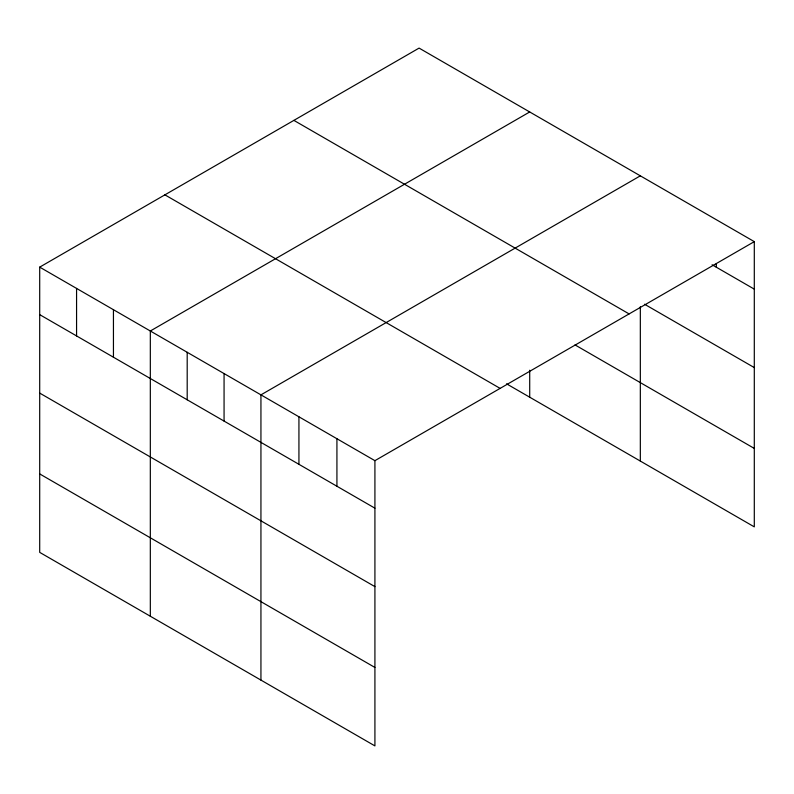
<?xml version="1.0" encoding="UTF-8"?>
<svg xmlns="http://www.w3.org/2000/svg" width="794" height="794" viewBox="0 0 794 794"><rect width="100%" height="100%" fill="white"/><g stroke="black" fill="none" stroke-linecap="round" stroke-linejoin="round"><path stroke-width="1.19" d="M39.7 267.131L374.917 460.669L374.917 745.903L39.7 552.366L39.7 267.131L419.083 48.097L754.3 241.634L754.3 526.869L506.532 383.82M529.707 111.964L150.324 330.999L150.324 616.233M640.331 175.831L260.938 394.866L260.938 680.101M374.917 460.669L754.3 241.634M712.089 264.769L754.3 289.145M644.549 304.231L754.3 367.592M293.889 120.38L629.106 313.918M575.005 344.904L754.3 448.421M164.894 194.848L500.111 388.385M39.7 314.642L374.917 508.18M39.7 393.09L374.917 586.627M39.7 473.919L374.917 667.456M716.307 263.558L716.307 267.211M640.331 306.692L640.331 461.066M529.707 370.232L529.707 397.199M336.924 438.735L336.924 486.246M298.931 416.8L298.931 464.311M224.067 373.577L224.067 421.088M187.195 352.288L187.195 399.799M113.443 309.71L113.443 357.221M76.571 288.421L76.571 335.931"/></g></svg>
